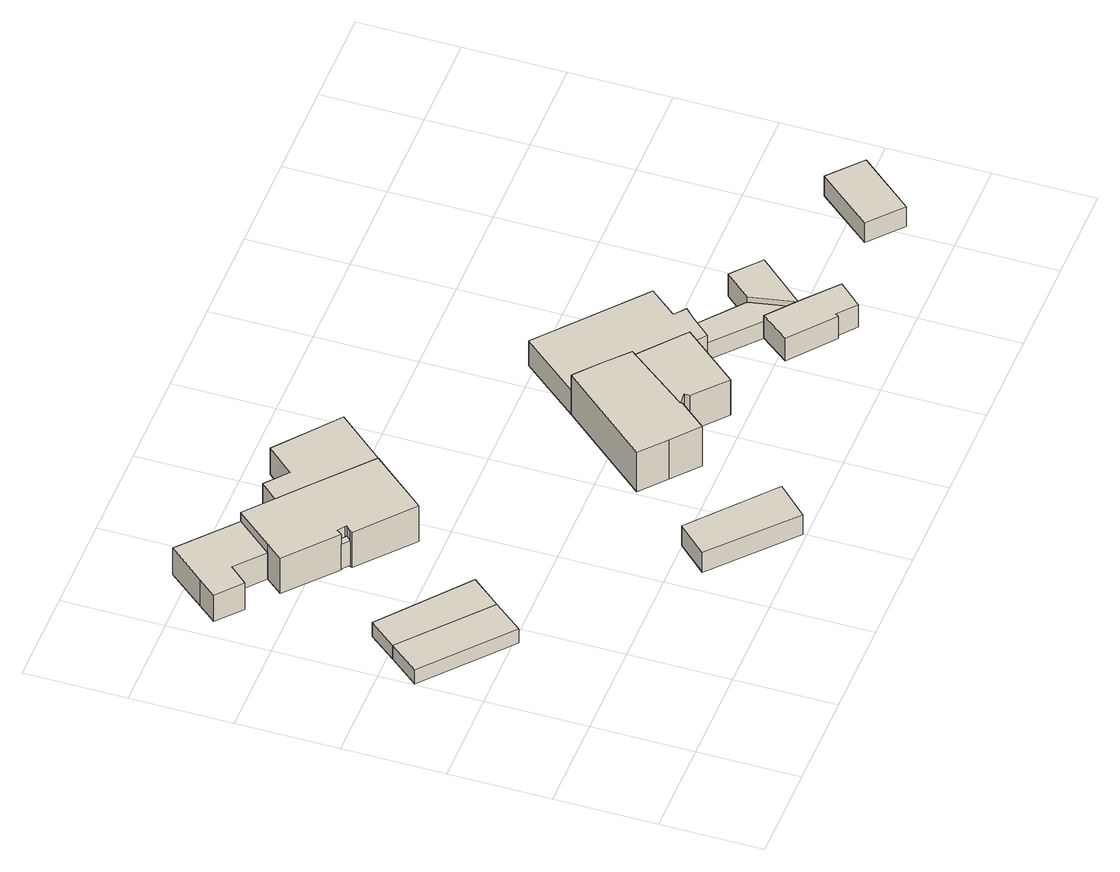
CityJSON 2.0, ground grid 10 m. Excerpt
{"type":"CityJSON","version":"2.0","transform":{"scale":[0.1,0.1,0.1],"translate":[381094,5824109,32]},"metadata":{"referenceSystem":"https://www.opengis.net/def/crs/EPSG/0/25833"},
"CityObjects":{
"building1":{"type":"Building","attributes":{"Gemeindeschluessel":"11000012","BezugspunktDach":"2200","function":"31001_2463","measuredHeight":1.78,"storeysAboveGround":1},"address":[{"country":"Germany","locality":"Berlin","thoroughfareNumber":"6 (1)","thoroughfareName":"Straße V (HOKA IV)"}],"geometry":[{"type":"Solid","lod":"1","boundaries":[[[[0,1,2,3]],[[4,5,6,7]],[[4,7,3,2]],[[5,4,2,1]],[[6,5,1,0]],[[7,6,0,3]]]]}]},
"building2":{"type":"Building","attributes":{"Gemeindeschluessel":"11000012","BezugspunktDach":"2200","function":"31001_2463","measuredHeight":1.78,"storeysAboveGround":1},"address":[{"country":"Germany","locality":"Berlin","thoroughfareNumber":"4 (1)","thoroughfareName":"Straße V (HOKA IV)"}],"geometry":[{"type":"Solid","lod":"1","boundaries":[[[[1,8,9,2]],[[10,11,5,4]],[[10,4,2,9]],[[11,10,9,8]],[[5,11,8,1]],[[4,5,1,2]]]]}]},
"building3":{"type":"Building","attributes":{"Gemeindeschluessel":"11000012","BezugspunktDach":"2200","function":"51009_1610","measuredHeight":3,"storeysAboveGround":0},"address":[{"country":"Germany","locality":"Berlin"}],"geometry":[{"type":"Solid","lod":"1","boundaries":[[[[12,13,14,15]],[[16,17,18,19]],[[16,19,15,14]],[[17,16,14,13]],[[18,17,13,12]],[[19,18,12,15]]]]}]},
"building4":{"type":"Building","attributes":{"Gemeindeschluessel":"11000012","function":"31001_1010"},"address":[{"country":"Germany","locality":"Berlin","thoroughfareNumber":"4","thoroughfareName":"Straße V (HOKA IV)"}],"children":["building4-1","building4-2"]},
"building4-1":{"type":"BuildingPart","attributes":{"BezugspunktDach":"2200","measuredHeight":5.43,"storeysAboveGround":1},"parents":["building4"],"geometry":[{"type":"Solid","lod":"1","boundaries":[[[[20,21,22,23,24,25,26,27,28,29,30,31]],[[32,33,34,35,36,37,38,39,40,41,42,43]],[[32,43,31,30]],[[33,32,30,29]],[[34,33,29,28]],[[35,34,28,27]],[[36,35,27,26]],[[37,36,26,25]],[[38,37,25,24]],[[39,38,24,23]],[[40,39,23,22]],[[41,40,22,21]],[[42,41,21,20]],[[43,42,20,31]]]]}]},
"building4-2":{"type":"BuildingPart","attributes":{"BezugspunktDach":"2200","measuredHeight":4.04,"storeysAboveGround":1},"parents":["building4"],"geometry":[{"type":"Solid","lod":"1","boundaries":[[[[44,45,46,47,48,49,50,51]],[[52,53,33,54,32,55,56,57]],[[52,57,51,50]],[[53,52,50,49]],[[33,53,49,48]],[[54,33,48,47]],[[32,54,47,46]],[[55,32,46,45]],[[56,55,45,44]],[[57,56,44,51]]]]}]},
"building5":{"type":"Building","attributes":{"Gemeindeschluessel":"11000012","BezugspunktDach":"2200","function":"31001_2463","measuredHeight":2.37,"storeysAboveGround":1},"address":[{"country":"Germany","locality":"Berlin","thoroughfareNumber":"5 (1)","thoroughfareName":"Straße V (HOKA IV)"}],"geometry":[{"type":"Solid","lod":"1","boundaries":[[[[58,59,60,61]],[[62,63,64,65]],[[62,65,61,60]],[[63,62,60,59]],[[64,63,59,58]],[[65,64,58,61]]]]}]},
"building6":{"type":"Building","attributes":{"Gemeindeschluessel":"11000012","BezugspunktDach":"2200","function":"31001_1010","measuredHeight":6.42,"storeysAboveGround":1},"address":[{"country":"Germany","locality":"Berlin","thoroughfareNumber":"2","thoroughfareName":"Straße V (HOKA IV)"}],"geometry":[{"type":"Solid","lod":"1","boundaries":[[[[66,67,68,69,70,71,72,73]],[[74,75,76,77,78,79,80,81]],[[74,81,73,72]],[[75,74,72,71]],[[76,75,71,70]],[[77,76,70,69]],[[78,77,69,68]],[[79,78,68,67]],[[80,79,67,66]],[[81,80,66,73]]]]}]},
"building7":{"type":"Building","attributes":{"Gemeindeschluessel":"11000012","function":"31001_1010"},"address":[{"country":"Germany","locality":"Berlin","thoroughfareNumber":"3","thoroughfareName":"Straße V (HOKA IV)"}],"children":["building7-1","building7-2"]},
"building7-1":{"type":"BuildingPart","attributes":{"BezugspunktDach":"2200","measuredHeight":5.85,"storeysAboveGround":1},"parents":["building7"],"geometry":[{"type":"MultiSurface","lod":"1","boundaries":[[[82,83,84,85,86,87,88,89]],[[90,91,92,93,94,95,96,97]],[[90,97,89,88]],[[91,90,88,87]],[[92,91,87,86]],[[98,99,86,85]],[[94,93,85,84]],[[95,94,84,83]],[[96,95,83,82]],[[97,96,82,89]],[[93,92,99,98]]]}]},
"building7-2":{"type":"BuildingPart","attributes":{"BezugspunktDach":"2200","measuredHeight":4.3,"storeysAboveGround":1},"parents":["building7"],"geometry":[{"type":"Solid","lod":"1","boundaries":[[[[100,101,102,103,99,98]],[[92,104,105,106,107,93]],[[104,92,99,103]],[[105,104,103,102]],[[106,105,102,101]],[[107,106,101,100]],[[93,107,100,98]],[[92,93,98,99]]]]}]},
"building8":{"type":"Building","attributes":{"Gemeindeschluessel":"11000012","BezugspunktDach":"2200","function":"31001_1010","measuredHeight":4.76,"storeysAboveGround":1},"address":[{"country":"Germany","locality":"Berlin","thoroughfareNumber":"1","thoroughfareName":"Straße V (HOKA IV)"}],"geometry":[{"type":"Solid","lod":"1","boundaries":[[[[108,109,110,111,112,113,114,115,116]],[[117,118,119,120,121,122,123,104,90]],[[117,90,116,115]],[[118,117,115,114]],[[119,118,114,113]],[[120,119,113,112]],[[121,120,112,111]],[[122,121,111,110]],[[123,122,110,109]],[[104,123,109,108]],[[90,104,108,116]]]]}]},
"building9":{"type":"Building","attributes":{"Gemeindeschluessel":"11000012","BezugspunktDach":"2200","function":"31001_2723","measuredHeight":2.69,"storeysAboveGround":1},"address":[{"country":"Germany","locality":"Berlin","thoroughfareNumber":"3 (1)","thoroughfareName":"Straße V (HOKA IV)"}],"geometry":[{"type":"Solid","lod":"1","boundaries":[[[[124,125,126,127,128,129,130]],[[131,132,133,134,135,136,137]],[[131,137,130,129]],[[132,131,129,128]],[[133,132,128,127]],[[134,133,127,126]],[[135,134,126,125]],[[136,135,125,124]],[[137,136,124,130]]]]}]},
"building10":{"type":"Building","attributes":{"Gemeindeschluessel":"11000012","function":"31001_2723"},"address":[{"country":"Germany","locality":"Berlin","thoroughfareNumber":"1 (2)","thoroughfareName":"Straße V (HOKA IV)"}],"children":["building10-1","building10-2"]},
"building10-1":{"type":"BuildingPart","attributes":{"BezugspunktDach":"2200","measuredHeight":2.72,"storeysAboveGround":1},"parents":["building10"],"geometry":[{"type":"MultiSurface","lod":"1","boundaries":[[[138,139,140,141]],[[142,143,144,145]],[[142,145,141,140]],[[143,142,140,139]],[[144,143,139,138]],[[145,146,147,138,141]],[[147,146,145,144]]]}]},
"building10-2":{"type":"BuildingPart","attributes":{"BezugspunktDach":"2200","measuredHeight":2.17,"storeysAboveGround":1},"parents":["building10"],"geometry":[{"type":"Solid","lod":"1","boundaries":[[[[148,147,146,149,150]],[[121,145,144,151,122]],[[121,122,150,149]],[[145,121,149,146]],[[151,144,147,148]],[[122,151,148,150]],[[146,147,144,145]]]]}]},
"building11":{"type":"Building","attributes":{"Gemeindeschluessel":"11000012","BezugspunktDach":"2200","function":"31001_2463","measuredHeight":2.42,"storeysAboveGround":1},"address":[{"country":"Germany","locality":"Berlin","thoroughfareNumber":"1 (1)","thoroughfareName":"Straße V (HOKA IV)"}],"geometry":[{"type":"Solid","lod":"1","boundaries":[[[[152,153,154,155]],[[156,157,158,159]],[[156,159,155,154]],[[157,156,154,153]],[[158,157,153,152]],[[159,158,152,155]]]]}]}
},
"vertices":[
[81,195,28],[105,224,28],[24,294,28],[0,265,28],[24,294,11],[105,224,11],[81,195,11],[0,265,11],
[129,253,28],[46,321,28],[46,321,11],[129,253,11],
[127,370,41],[132,375,41],[124,381,41],[120,376,41],[124,381,11],[132,375,11],[127,370,11],[120,376,11],
[120,376,53],[124,381,53],[131,376,53],[132,375,53],[127,370,53],[126,368,53],[178,323,53],[225,378,53],[172,424,53],[118,470,53],[87,434,53],[73,417,53],[87,434,10],[118,470,10],[172,424,10],[225,378,10],[178,323,10],[126,368,10],[127,370,10],[132,375,10],[131,376,10],[124,381,10],[120,376,10],[73,417,10],
[43,440,42],[59,458,42],[87,434,42],[124,434,42],[118,470,42],[65,516,42],[34,479,42],[19,461,42],[34,479,10],[65,516,10],[124,434,10],[59,458,10],[43,440,10],[19,461,10],
[298,3,35],[327,33,35],[249,100,35],[222,71,35],[249,100,11],[327,33,11],[298,3,11],[222,71,11],
[202,400,41],[231,375,41],[278,429,41],[248,453,41],[218,477,41],[194,450,41],[172,468,41],[150,444,41],[172,468,9],[194,450,9],[218,477,9],[248,453,9],[278,429,9],[231,375,9],[202,400,9],[150,444,9],
[327,139,59],[353,117,59],[376,144,59],[376,146,59],[425,208,59],[402,229,59],[378,249,59],[302,161,59],[378,249,11],[402,229,11],[425,208,11],[376,146,11],[376,144,11],[353,117,11],[327,139,11],[302,161,11],[376,146,54],[425,208,54],
[393,148,54],[393,142,54],[424,115,54],[471,170,54],[471,170,11],[424,115,11],[393,142,11],[393,148,11],
[471,170,41],[476,165,41],[485,158,41],[503,178,41],[512,187,41],[501,196,41],[524,223,41],[426,306,41],[378,249,41],[426,306,11],[524,223,11],[501,196,11],[512,187,11],[503,178,11],[485,158,11],[476,165,11],
[549,57,39],[551,60,39],[569,45,39],[590,68,39],[556,97,39],[528,120,39],[506,92,39],[528,120,12],[556,97,12],[590,68,12],[569,45,12],[551,60,12],[549,57,12],[506,92,12],
[556,97,38],[598,144,38],[570,168,38],[547,142,38],[570,168,11],[598,144,11],[556,97,11],[547,142,11],[547,142,32],[556,97,32],
[528,120,32],[503,178,32],[485,158,32],[528,120,11],
[707,48,36],[753,102,36],[721,130,36],[675,76,36],[721,130,12],[753,102,12],[707,48,12],[675,76,12]
]}
